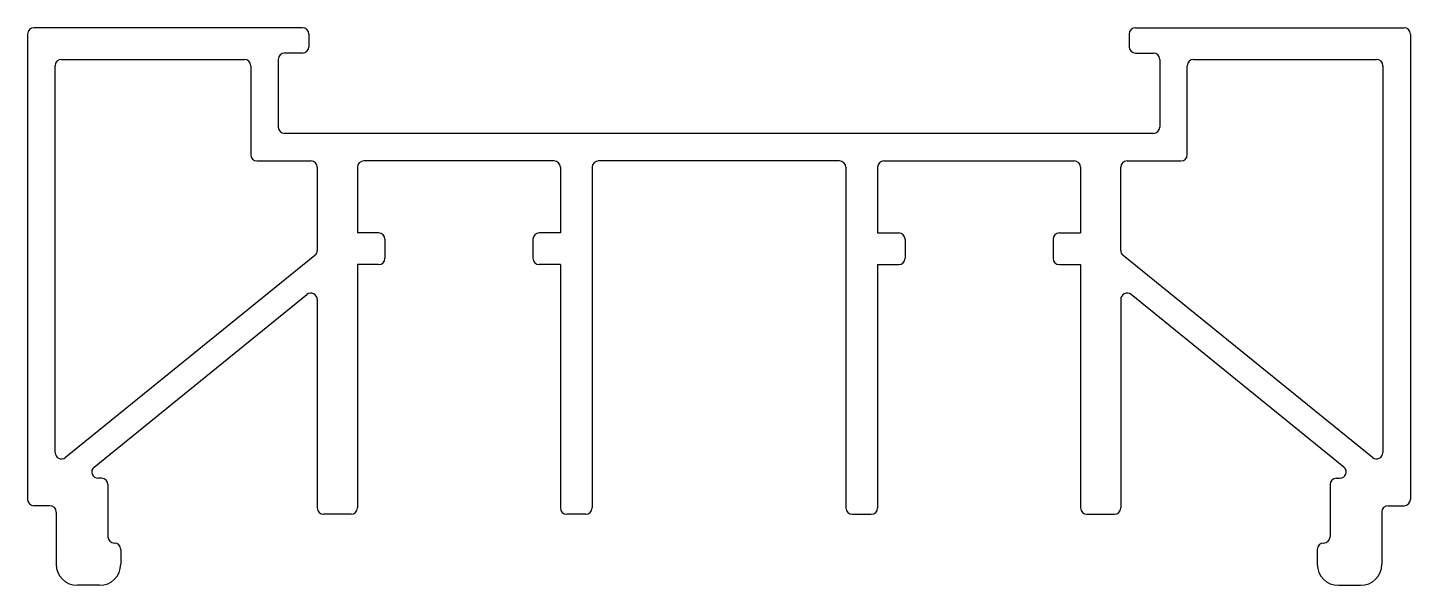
# Model space of a CAD drawing. Extents: x 350 to 415.4, y 720.5 to 746.8.
import ezdxf

# ---------------------------------------------------------------- set-up
doc = ezdxf.new("R2010")
doc.units = 0
doc.layers.get('0').update_dxf_attribs({"linetype": 'CONTINUOUS'})

msp = doc.modelspace()

# ---------------------------------------------------------------- linework, layer by layer
at = {"color": 0}
for p, q in [((349.96, 746.533), (349.96, 724.533)), ((362.96, 746.833), (350.26, 746.833)), ((363.26, 746.533), (363.26, 745.933)), ((402.06, 746.533), (402.06, 745.933)), ((402.36, 746.833), (415.06, 746.833)), ((415.36, 746.533), (415.36, 724.533)), ((362.96, 745.633), (362.11, 745.633)), ((402.36, 745.633), (403.21, 745.633)), ((351.26, 726.747), (351.26, 745.033)), ((351.56, 745.333), (360.21, 745.333)), ((360.51, 745.033), (360.51, 740.833)), ((361.81, 745.333), (361.81, 742.133)), ((403.51, 745.333), (403.51, 742.133)), ((404.81, 740.833), (404.81, 745.033)), ((405.11, 745.333), (413.76, 745.333)), ((414.06, 745.033), (414.06, 726.747)), ((403.21, 741.833), (362.11, 741.833)), ((360.81, 740.533), (363.36, 740.533)), ((374.86, 740.533), (365.86, 740.533)), ((388.36, 740.533), (376.96, 740.533)), ((390.46, 740.533), (399.46, 740.533)), ((401.96, 740.533), (404.51, 740.533)), ((363.66, 740.233), (363.66, 736.303)), ((365.56, 740.233), (365.56, 737.133)), ((375.16, 740.233), (375.16, 737.133)), ((376.66, 740.233), (376.66, 724.133)), ((388.66, 740.233), (388.66, 724.133)), ((390.16, 740.233), (390.16, 737.133)), ((399.76, 740.233), (399.76, 737.133)), ((401.66, 736.303), (401.66, 740.233)), ((366.56, 737.133), (365.56, 737.133)), ((375.16, 737.133), (374.16, 737.133)), ((390.16, 737.133), (391.16, 737.133)), ((398.76, 737.133), (399.76, 737.133)), ((366.86, 736.833), (366.86, 735.933)), ((373.86, 736.833), (373.86, 735.933)), ((391.46, 736.833), (391.46, 735.933)), ((398.46, 736.833), (398.46, 735.933)), ((363.549, 736.07), (351.749, 726.514)), ((413.571, 726.514), (401.771, 736.07)), ((365.56, 735.633), (365.56, 724.133)), ((366.56, 735.633), (365.56, 735.633)), ((375.16, 735.633), (374.16, 735.633)), ((375.16, 735.633), (375.16, 724.133)), ((390.16, 735.633), (390.16, 724.133)), ((390.16, 735.633), (391.16, 735.633)), ((398.76, 735.633), (399.76, 735.633)), ((399.76, 735.633), (399.76, 724.133)), ((353.103, 726.066), (363.171, 734.22)), ((363.66, 733.987), (363.66, 724.133)), ((401.66, 733.987), (401.66, 724.133)), ((412.217, 726.066), (402.149, 734.22)), ((353.46, 725.533), (353.292, 725.533)), ((411.86, 725.533), (412.029, 725.533)), ((353.76, 725.233), (353.76, 722.773)), ((411.56, 725.233), (411.56, 722.773)), ((351.01, 724.233), (350.26, 724.233)), ((414.31, 724.233), (415.06, 724.233)), ((351.31, 723.933), (351.31, 721.473)), ((365.26, 723.833), (363.96, 723.833)), ((376.36, 723.833), (375.46, 723.833)), ((388.96, 723.833), (389.86, 723.833)), ((400.06, 723.833), (401.36, 723.833)), ((414.01, 723.933), (414.01, 721.473)), ((354.36, 722.173), (354.36, 721.473)), ((410.96, 722.173), (410.96, 721.473)), ((353.36, 720.473), (352.31, 720.473)), ((411.96, 720.473), (413.01, 720.473))]:
    msp.add_line(p, q, dxfattribs=at)
for centre, radius, start, end in [((350.26, 746.533), 0.3, 90, 180), ((362.96, 746.533), 0.3, 0, 90), ((402.36, 746.533), 0.3, 90, 180), ((415.06, 746.533), 0.3, 0, 90), ((362.11, 745.333), 0.3, 90, 180), ((362.96, 745.933), 0.3, 270, 0), ((402.36, 745.933), 0.3, 180, 270), ((403.21, 745.333), 0.3, 0, 90), ((351.56, 745.033), 0.3, 90, 180), ((360.21, 745.033), 0.3, 0, 90), ((405.11, 745.033), 0.3, 90, 180), ((413.76, 745.033), 0.3, 0, 90), ((362.11, 742.133), 0.3, 180, 270), ((403.21, 742.133), 0.3, 270, 0), ((360.81, 740.833), 0.3, 180, 270), ((363.36, 740.233), 0.3, 0, 90), ((365.86, 740.233), 0.3, 90, 180), ((374.86, 740.233), 0.3, 0, 90), ((376.96, 740.233), 0.3, 90, 180), ((388.36, 740.233), 0.3, 0, 90), ((390.46, 740.233), 0.3, 90, 180), ((399.46, 740.233), 0.3, 0, 90), ((401.96, 740.233), 0.3, 90, 180), ((404.51, 740.833), 0.3, 270, 0), ((366.56, 736.833), 0.3, 0, 90), ((374.16, 736.833), 0.3, 90, 180), ((391.16, 736.833), 0.3, 0, 90), ((398.76, 736.833), 0.3, 90, 180), ((363.36, 736.303), 0.3, 309, 0), ((366.56, 735.933), 0.3, 270, 0), ((374.16, 735.933), 0.3, 180, 270), ((391.16, 735.933), 0.3, 270, 0), ((398.76, 735.933), 0.3, 180, 270), ((401.96, 736.303), 0.3, 180, 231), ((363.36, 733.987), 0.3, 0, 129), ((401.96, 733.987), 0.3, 51, 180), ((351.56, 726.747), 0.3, 180, 309), ((413.76, 726.747), 0.3, 231, 0), ((353.292, 725.833), 0.3, 129, 270), ((412.029, 725.833), 0.3, 270, 51), ((353.46, 725.233), 0.3, 0, 90), ((411.86, 725.233), 0.3, 90, 180), ((350.26, 724.533), 0.3, 180, 270), ((351.01, 723.933), 0.3, 0, 90), ((363.96, 724.133), 0.3, 180, 270), ((365.26, 724.133), 0.3, 270, 0), ((375.46, 724.133), 0.3, 180, 270), ((376.36, 724.133), 0.3, 270, 0), ((388.96, 724.133), 0.3, 180, 270), ((389.86, 724.133), 0.3, 270, 0), ((400.06, 724.133), 0.3, 180, 270), ((401.36, 724.133), 0.3, 270, 0), ((414.31, 723.933), 0.3, 90, 180), ((415.06, 724.533), 0.3, 270, 0), ((354.06, 722.773), 0.3, 180, 270), ((411.26, 722.773), 0.3, 270, 0), ((354.06, 722.173), 0.3, 0, 90), ((411.26, 722.173), 0.3, 90, 180), ((352.31, 721.473), 1, 180, 270), ((353.36, 721.473), 1, 270, 0), ((411.96, 721.473), 1, 180, 270), ((413.01, 721.473), 1, 270, 0)]:
    msp.add_arc(centre, radius, start, end, dxfattribs=at)

doc.saveas('drawing.dxf')
